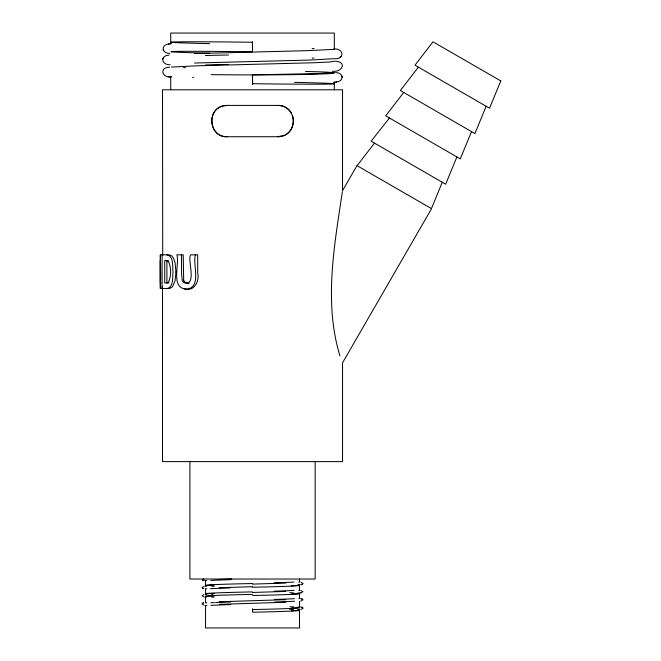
<?xml version="1.0" encoding="UTF-8"?>
<svg xmlns="http://www.w3.org/2000/svg" width="661" height="661" viewBox="0 0 661 661"><rect width="100%" height="100%" fill="white"/><g stroke="black" fill="none" stroke-linecap="round" stroke-linejoin="round"><path stroke-width="0.99" d="M160.689 279.206L160.433 254.824M160.565 279.851L160.425 282.891M204.224 586.307L202.026 587.596L203.803 588.761M162.085 288.394L162.176 286.7M203.803 594.594L202.092 595.834L204.266 596.99M300.904 609.516L303.192 608.137L300.681 606.839M335.59 72.594C343.984 72.545 344.265 81.749 335.829 82.038M169.117 55.111C159.384 55.615 161.796 65.282 170.191 64.745M342.357 191.731C334.35 245.702 323.659 302.465 339.944 355.849M342.522 190.756L342.538 89.797L162.507 89.797L162.722 255.468M160.441 288.576L160.342 260.533L160.342 282.891L161.127 282.891M300.862 601.105L303.027 599.725L300.565 598.519M431.426 208.603L442.275 182.262M456.9 156.93L445.663 184.221L371.135 141.19L389.428 117.972M471.524 131.597L460.287 158.888L385.718 115.832L403.739 92.457M486.149 106.264L474.912 133.555L400.351 90.499L418.396 67.149M163.11 58.11L162.606 59.135M342.538 190.624L356.981 165.622L431.55 208.669L342.538 362.831L342.538 461.609L162.507 461.609L162.523 288.543M334.276 58.68L310.364 60.052L194.532 63.035M357.097 165.688L374.481 143.123M335.061 58.763C345.439 58.68 343.233 48.253 333.945 48.914M203.77 602.766L201.936 603.98L204.15 605.278M339.597 57.524L340.919 56.664M300.648 584.778L303.118 583.597L300.862 582.134M284.808 135.084C291.666 131.795 295.227 123.202 292.649 116.047M222.443 106.165C205.736 110.511 209.801 137.695 227.219 136.728L277.827 136.728C298.218 137.133 298.218 105.008 277.827 105.413L227.219 105.413C206.777 105.066 206.868 137.108 227.219 136.728M284.073 135.381L277.827 136.728M202.497 603.179L203.2 602.898M301.854 584.522L302.523 584.258M169.257 43.957C160.73 44.328 161.507 53.615 169.745 53.392M300.615 592.942L302.969 591.735L300.738 590.413M223.22 105.975L227.219 105.413M188.559 283.28L189.376 283.098M166.696 282.891L168.282 282.569C171.381 276.389 171.538 266.912 168.068 260.855L165.911 260.533L168.844 261.227M300.738 592.909L301.267 592.81M171.439 67.058L197.532 65.778L314.545 62.729L329.69 62.018L334.243 61.242M168.497 44.072L171.364 43.643M333.607 82.352L336.647 81.923M167.043 288.576C173.802 287.039 172.364 277.298 173.008 272.026C172.298 266.656 174.017 256.195 166.903 254.824M169.621 67.174C158.921 67.372 162.052 77.948 171.141 77.031M332.276 71.248C341.927 72.652 347.636 61.936 335.094 61.159M203.885 579.028L203.249 579.028M219.312 579.441L231.771 579.028M219.312 604.344L285.759 602.254M285.717 583.06L252.494 584.109M219.312 587.72L252.56 586.687M285.717 591.421L252.485 592.463M219.287 601.75L285.734 599.692M194.441 53.574L307.216 50.666L333.508 49.393L334.326 49.129L334.326 33.05L170.728 33.05L170.728 43.841M168.976 282.875L164.729 282.891L164.729 260.533L166.903 260.533L166.903 282.891M252.527 51.12L252.452 41.593M252.444 74.867L252.609 84.385L252.444 74.867L317.503 73.594L334.243 72.536M187.765 283.329L185.774 282.9L184.229 281.388M277.827 105.413C283.486 105.405 288.948 108.677 291.617 113.667M168.505 76.668L170.538 76.949M204.34 580.573L202.44 580.003L203.125 580.284M184.13 288.609C194.103 292.418 199.762 280.958 197.689 272.555L197.689 254.824L190.756 254.824C186.856 258.765 197.746 286.915 183.791 282.619A5.486 3.809 -90 0 1 182.238 280.611L181.552 273.109L181.552 254.824M302.465 599.064L301.771 598.783M202.596 588.364L203.266 588.629M302.631 607.434L301.912 607.129M163.06 49.583L163.606 50.583M183.684 280.173L183.204 254.824L176.826 254.824C179.974 263.532 169.976 288.303 186.435 289.154C202.34 287.766 192.169 263.442 195.474 254.824M342.291 77.279L342.101 76.296M252.477 42.982L252.485 43.742M252.494 44.601L252.51 45.485M252.535 47.228L252.552 48.113M252.56 48.972L252.576 49.732M334.326 82.138L334.326 89.797M315.148 461.609L315.148 579.028L189.905 579.028L189.905 461.609M299.491 579.028L299.491 582.019M299.491 584.621L299.491 590.38M299.491 592.876L299.491 598.659M299.491 601.204L299.491 606.93M299.491 609.582L299.491 627.95L205.554 627.95L205.554 605.393M205.554 580.482L205.554 586.208M205.554 588.753L205.554 594.528M205.554 597.032L205.554 602.782M170.728 89.797L170.728 76.808A81.881 1.95 0.1 0 1 171.645 76.511M162.11 254.824L162.11 288.576M299.127 607.674A47.005 0.851 -1.1 0 1 252.535 609.549M206.05 596.28A47.005 0.851 -1.1 0 1 252.51 594.396M210.851 602.749A47.005 0.975 -1 0 1 214.412 602.568M215.61 602.518A47.005 0.975 -1 0 1 230.648 602.006M206.042 602.923A47.005 1.413 -0.1 0 1 206.835 602.791M289.873 606.707A47.005 0.95 1 0 1 293.641 606.889M297.871 606.938A47.005 1.413 0.1 0 1 291.402 608.095M294.608 601.237A47.005 0.983 -1 0 1 274.753 602.006M214.048 597.197A46.997 0.95 1 0 1 211.537 597.065M206.604 597.023A47.005 1.429 0 0 1 214.627 595.883M209.661 53.161A81.824 1.049 0.8 0 1 173.818 51.492A81.824 1.049 0.8 0 1 252.535 51.806M205.373 55.532A81.848 1.421 -0.9 0 1 228.532 54.987M314.074 58.052A81.84 1.909 0.1 0 1 312.075 58.102M184.221 281.404A5.305 3.528 -88.8 0 1 183.667 280.19M210.917 605.36A47.005 0.983 -1 0 1 230.755 604.608M205.827 605.592A46.997 1.438 -0.1 0 1 206.943 605.402M289.741 609.351A46.997 0.95 1 0 1 293.525 609.541M297.822 609.591A47.005 1.421 0.1 0 1 291.501 610.747M299.078 610.326A47.005 0.859 -1.1 0 1 252.651 612.21M294.442 598.692A47.005 0.967 -1 0 1 274.555 599.444M299.483 598.461A47.005 1.405 0.1 0 1 298.896 598.651M212.9 594.636A47.005 0.942 1 0 1 211.644 594.57M206.67 594.52A46.997 1.421 0 0 1 214.486 593.388M206.133 593.785A47.005 0.851 -1.1 0 1 252.403 591.909M210.363 588.72A47.005 0.983 -0.9 0 1 230.185 587.968M205.968 588.885A46.997 1.413 0 0 1 206.719 588.761M289.791 592.661A47.005 0.942 1 0 1 293.567 592.843M297.921 592.892A47.005 1.413 0.1 0 1 291.344 594.032M298.97 593.619A47.005 0.843 -1.1 0 1 252.642 595.495M294.145 590.413A47.005 0.967 -1 0 1 274.257 591.165M299.458 590.182A47.005 1.421 0.1 0 1 298.772 590.372M214.222 586.373A47.005 0.95 1 0 1 211.694 586.241M206.794 586.191A46.997 1.438 0.1 0 1 214.263 585.043M206.215 585.456A47.005 0.868 -1.1 0 1 252.411 583.539M210.702 580.449A47.005 0.983 -1 0 1 230.532 579.697M206.001 580.614A47.005 1.429 0 0 1 206.769 580.49M298.004 584.638A46.997 1.405 0.1 0 1 291.212 585.778M299.045 585.365A47.005 0.835 -1.1 0 1 252.634 587.224M293.971 582.052A47.005 0.967 -1 0 1 274.084 582.804M299.45 581.812A47.005 1.429 0.1 0 1 298.731 582.01M305.498 71.479A81.84 1.933 0 0 1 319.255 74.065A81.84 1.933 0 0 1 211.066 74.635M183.411 67.678A81.84 0.958 0.9 0 1 185.526 67.67M192.566 77.378A81.84 1.942 0 0 1 193.557 77.354M294.484 82.352A81.824 1.041 0.8 0 1 331.384 84.046A81.824 1.041 0.8 0 1 252.568 83.699M314.132 48.559A81.832 1.925 0.1 0 1 312.149 48.608M209.735 43.634A81.824 1.058 0.8 0 1 173.802 41.957A81.824 1.058 0.8 0 1 252.485 42.271M205.521 64.985A81.848 1.413 -0.9 0 1 228.64 64.448M252.568 611.524L252.527 609.012L252.568 611.524M175.933 272.026L175.049 280.842L172.521 286.791L169.522 288.543L160.218 288.576L160.218 254.824L169.406 254.849L172.017 255.989L173.727 258.575L175.049 262.549L175.933 272.026M500.782 80.931L489.545 108.222L415.009 65.191L432.988 41.792L500.782 80.931"/></g></svg>
